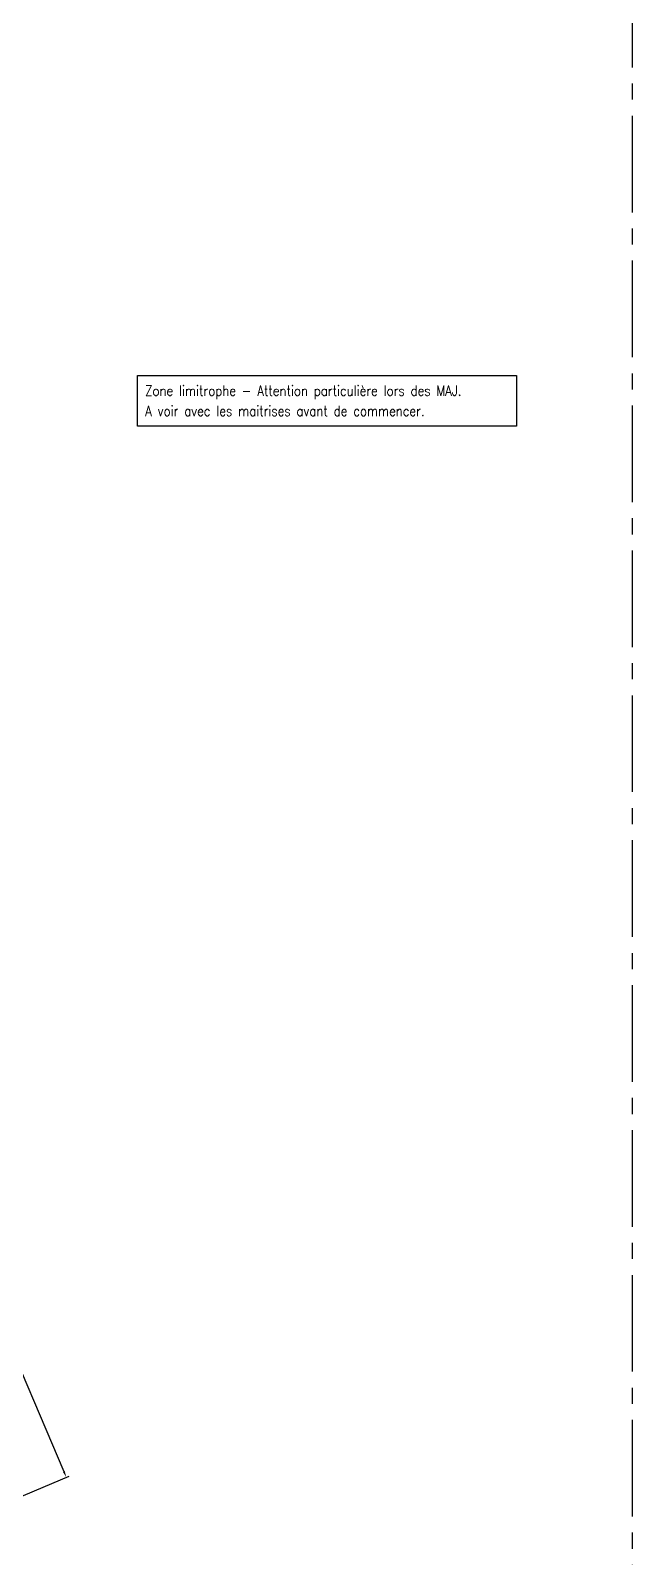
# Model space of a CAD drawing. Header units: millimetres. Extents: x 126999 to 128000, y 154000 to 155000.
# Drawn here: x 127881.2 to 128000, y 154249.1 to 154550.2 of the extents above; entities that cross this region are included whole.
import ezdxf

# ---------------------------------------------------------------- set-up
doc = ezdxf.new("R2010")
doc.units = ezdxf.units.MM
doc.header["$PDMODE"] = 34
doc.linetypes.add('CENTER2', pattern=[28.575, 19.05, -3.175, 3.175, -3.175])
doc.layers.get('DEFPOINTS').update_dxf_attribs({"linetype": 'CONTINUOUS'})
doc.layers.add('G_120', color=4, linetype='CONTINUOUS')
doc.layers.add('G_990', color=7, linetype='CONTINUOUS', plot=False)
doc.styles.get("Standard").update_dxf_attribs({"font": 'romans.shx', "width": 0.85})
doc.dimstyles.get("Standard").update_dxf_attribs({"dimtxt": 1.5, "dimasz": 1.2, "dimexe": 0.625, "dimexo": 0.625, "dimgap": 0.25, "dimtad": 1, "dimdec": 1, "dimzin": 0, "dimdsep": 46, "dimtxsty": 'Standard', "dimcen": -0.5, "dimadec": 0, "dimazin": 0, "dimtfac": 1, "dimtdec": 1, "dimtmove": 0, "dimatfit": 3, "dimfxl": 1, "dimtolj": 1, "dimtzin": 0, "dimarcsym": 0})

# ---------------------------------------------------------------- blocks, each defined once
blk = doc.blocks.new('*D56')
at = {"layer": 'DEFPOINTS', "color": 0, "linetype": 'Continuous', "transparency": 16777216}
for p in [(127813.68, 154352.72), (127888.26, 154264.93), (127857.06, 154251.63)]:
    blk.add_point(p, dxfattribs=at)
at = {"layer": 'G_120', "color": 0, "linetype": 'Continuous', "lineweight": -2, "transparency": 16777216}
for p, q in [((127814.26, 154352.96), (127845.71, 154366.37)), ((127845.61, 154365.02), (127887.79, 154266.03)), ((127857.64, 154251.88), (127888.84, 154265.17))]:
    blk.add_line(p, q, dxfattribs=at)
at = {"layer": 'G_120', "color": 0, "linetype": 'Continuous', "transparency": 16777216}
for points in [[(127845.79, 154365.1), (127845.42, 154364.94), (127845.14, 154366.12)], [(127887.98, 154266.11), (127887.61, 154265.96), (127888.26, 154264.93)]]:
    blk.add_solid(points, dxfattribs=at)
at = {"layer": 'G_120', "color": 0, "linetype": 'Continuous', "transparency": 16777216, "insert": (127867.62, 154315.92), "char_height": 1.5, "attachment_point": 5, "rotation": 293.0821}
blk.add_mtext('\\A1;110.0', dxfattribs=at)

msp = doc.modelspace()

# ---------------------------------------------------------------- linework, layer by layer
at = {"layer": 'G_990', "linetype": 'CENTER2'}
msp.add_lwpolyline([(127000, 154302.45), (127300.37, 154503.88), (127565.93, 154543.05), (127717.28, 154462.14), (127893.42, 154000), (128000, 154000), (128000, 155000), (127000, 155000), (127000, 154302.45)], dxfattribs=at)
at = {"layer": 'G_990', "linetype": 'Continuous'}
msp.add_lwpolyline([(127902.32, 154482.18), (127977.12, 154482.18), (127977.12, 154472.18), (127902.32, 154472.18)], close=True, dxfattribs=at)

# ---------------------------------------------------------------- texts
at = {"layer": 'G_990', "linetype": 'Continuous', "width": 0.85}
for s, p in [('Zone limitrophe - Attention particulière lors des MAJ.', (127903.82, 154478.18)), ('A voir avec les maitrises avant de commencer.', (127903.82, 154474.18))]:
    msp.add_text(s, height=2, dxfattribs=at).set_placement(p)

# ---------------------------------------------------------------- dimensions: what is measured, and where the dimension line sits
at = {"layer": 'G_120', "linetype": 'Continuous'}
dim = msp.add_linear_dim(base=(127888.26, 154264.93), p1=(127813.68, 154352.72), p2=(127857.06, 154251.63), angle=293.0821, dimstyle='Standard', dxfattribs=at)
dim.commit()
dim.dimension.update_dxf_attribs({"geometry": '*D56', "text_midpoint": (127866.7, 154315.53), "dimtype": 160})

doc.saveas('drawing.dxf')
